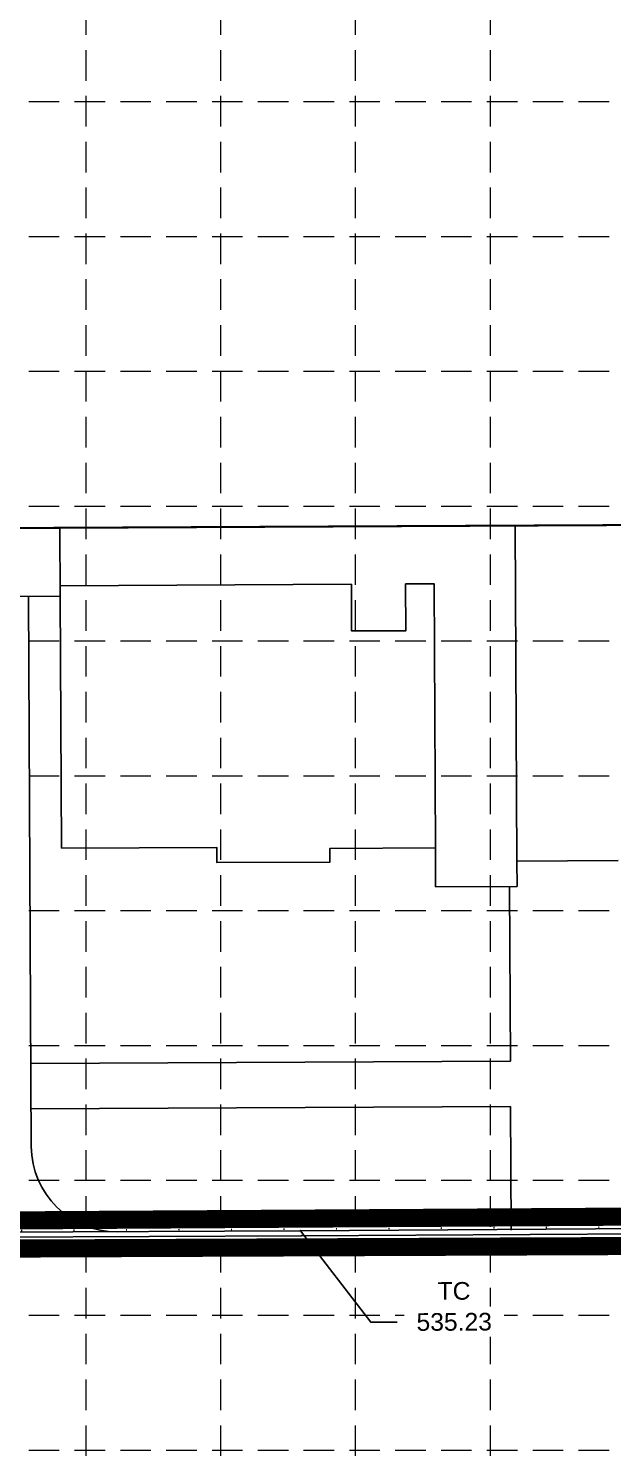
# Model space of a CAD drawing. Header units: feet. Extents: x 6046 to 7000, y 4530 to 5165.
# Drawn here: x 6501.8 to 6566.3, y 4777.1 to 4934.5 of the extents above; entities that cross this region are included whole.
import ezdxf
from ezdxf.enums import TextEntityAlignment as Align

# ---------------------------------------------------------------- set-up
doc = ezdxf.new("R2010")
doc.units = ezdxf.units.FT
doc.header["$LTSCALE"] = 30
doc.header["$MEASUREMENT"] = 0
for name, pattern in [('DASH', [1, 0.5, -0.5]), ('DOTS', [0.1901, 0.0001, -0.19]), ('HIDDEN', [0.375, 0.25, -0.125]), ('LEADER_LINE', [2, 1, 1])]:
    doc.linetypes.add(name, pattern=pattern)
for name, color, linetype in [('1 LIMITS OF DISTURBANCE', 1, 'DASH'), ('1STAIR', 1, 'Continuous'), ('20070516_TOPO', 1, 'Continuous'), ('BLDG', 207, 'Continuous'), ('BLDG_GARAGE', 90, 'Continuous'), ('GRID', 254, 'HIDDEN'), ('PROPOSED_CURB', 1, 'Continuous'), ('PROPOSED_SW', 1, 'Continuous'), ('SILT FENCE', 200, 'Continuous'), ('TOPO_MAP', 1, 'Continuous')]:
    doc.layers.add(name, color=color, linetype=linetype)
doc.styles.get("Standard").update_dxf_attribs({"font": 'ARIAL.TTF'})

msp = doc.modelspace()

# ---------------------------------------------------------------- linework, layer by layer
at = {"layer": '1STAIR', "color": 7, "linetype": 'Continuous', "flags": 128}
for points in [[(6554.939337910059, 4839.739129352029), (6555.036737235561, 4820.440491090883)], [(6555.036737235561, 4820.440491090883), (6502.037450589391, 4820.17300616777)], [(6555.061971680537, 4815.44055476901), (6502.062685034368, 4815.173069845898)], [(6555.061971680537, 4815.44055476901), (6555.130923375713, 4801.778511260663)]]:
    msp.add_lwpolyline(points, dxfattribs=at)
at = {"layer": '20070516_TOPO', "color": 7, "linetype": 'Continuous'}
for p, q in [((6531.828385738476, 4801.700804416321), (6474.635384453298, 4801.472480828323)), ((6595.488708684391, 4802.143127406416), (6531.828385738476, 4801.700804416321)), ((6595.4064317167, 4801.492522052306), (6531.92961951875, 4801.161289840262)), ((6531.92961951875, 4801.161289840262), (6474.657682418971, 4800.917122117528))]:
    msp.add_line(p, q, dxfattribs=at)
for p in [(6531.828385738476, 4801.700804416321), (6531.92961951875, 4801.161289840262)]:
    msp.add_point(p, dxfattribs=at)
at = {"layer": 'BLDG', "color": 7, "linetype": 'Continuous', "flags": 128}
for points in [[(6465.628832302948, 4917.560188724898), (6473.962056172751, 4917.602246116368), (6474.156256177897, 4879.123584897405), (6505.239162056327, 4879.28045887091)], [(6656.320529972404, 4880.042959474954), (6505.239162056327, 4879.28045887091)], [(6505.417479770525, 4843.947591541817), (6505.27690737641, 4871.801390440631), (6505.239162056327, 4879.28045887091)], [(6555.758571041529, 4842.534970907622), (6555.571836220191, 4879.534485525437)], [(6546.751118915447, 4843.98953240027), (6546.603920379045, 4873.155810147513), (6543.458123066707, 4873.139933455476), (6543.48419864577, 4867.973335378783), (6537.4842774571, 4867.943054530977), (6537.458202284995, 4873.10965285828), (6505.271124654216, 4872.947211297669)], [(6505.27690737641, 4871.801390440631), (6465.860778816909, 4871.602459082778)], [(6505.417479770525, 4843.947591541817), (6522.583925372823, 4844.034229154813), (6522.592336844699, 4842.367585652396), (6535.092170880486, 4842.430670778764), (6535.084600590078, 4843.930665771965), (6546.751118846235, 4843.989546144441), (6546.772778517597, 4839.697913108432), (6555.772660297043, 4839.743335091223), (6555.758571041529, 4842.534970907621), (6566.925098020621, 4842.591327847487)]]:
    msp.add_lwpolyline(points, dxfattribs=at)
at = {"layer": 'BLDG_GARAGE', "color": 7, "linetype": 'Continuous', "flags": 128}
msp.add_lwpolyline([(6473.617559596755, 5002.372386506138), (6655.615168913866, 5003.29091993584), (6656.23677715979, 4880.125871139737), (6474.239167842681, 4879.207337710038), (6473.617559596755, 5002.372386506138)], close=True, dxfattribs=at)
at = {"layer": 'GRID', "color": 252, "linetype": 'HIDDEN', "lineweight": 0, "ltscale": 0.45}
for p, q in [((6508.108255164192, 5149.778232392902), (6508.108255164192, 4628.518713058065)), ((6522.999505164188, 5149.778232392902), (6522.999505164188, 4628.518713058065)), ((6537.890755164185, 5149.778232392902), (6537.890755164185, 4628.518713058065)), ((6552.782005164181, 5149.778232392902), (6552.782005164181, 4628.518713058065)), ((6061.370755164296, 4926.409482392954), (6984.628255164082, 4926.409482392954)), ((6061.370755164296, 4911.518232392958), (6984.628255164082, 4911.518232392958)), ((6061.370755164296, 4896.626982392962), (6984.628255164082, 4896.626982392962)), ((6061.370755164296, 4881.735732392965), (6984.628255164082, 4881.735732392965)), ((6061.370755164296, 4866.844482392969), (6984.628255164082, 4866.844482392969)), ((6061.370755164296, 4851.953232392972), (6984.628255164082, 4851.953232392972)), ((6061.370755164296, 4837.061982392976), (6984.628255164082, 4837.061982392976)), ((6061.370755164296, 4822.170732392979), (6984.628255164082, 4822.170732392979)), ((6061.370755164296, 4807.279482392983), (6984.628255164082, 4807.279482392983)), ((6061.370755164296, 4792.388232392986), (6984.628255164082, 4792.388232392986)), ((6061.370755164296, 4777.49698239299), (6984.628255164082, 4777.49698239299))]:
    msp.add_line(p, q, dxfattribs=at)
at = {"layer": 'PROPOSED_CURB', "color": 7, "linetype": 'Continuous', "flags": 128}
msp.add_lwpolyline([(6501.777289126323, 4871.721227259872), (6502.083611597168, 4811.026694463026)], dxfattribs=at)
msp.add_lwpolyline([(6511.59878573537, 4801.574656008072), (6511.598785735369, 4801.574656008072, -0.4132073943297164), (6502.083611597242, 4811.026694448339), (6502.083611597168, 4811.026694463026)], format="xyb", dxfattribs=at)
at = {"layer": 'PROPOSED_CURB', "color": 7, "linetype": 'DOTS', "flags": 128}
msp.add_lwpolyline([(6895.454203467029, 4804.189547197953), (6116.040388648002, 4799.311057969806)], dxfattribs=at)
at = {"layer": 'PROPOSED_SW', "color": 7, "linetype": 'Continuous', "flags": 128}
msp.add_lwpolyline([(6554.939337910061, 4839.73912935203), (6555.036737235564, 4820.440491090883), (6502.037450589392, 4820.173006167772)], dxfattribs=at)
at = {"layer": 'SILT FENCE', "const_width": 2, "flags": 128}
msp.add_lwpolyline([(6121.850991002213, 5030.724826775914), (6121.106316139559, 5014.099477611305), (6102.85346304556, 4815.962204519008, 0.4818496008973249), (6117.133688014261, 4800.490172242628), (6896.598908062523, 4805.295009587395, 0.3470653068563869), (6918.529617412927, 4828.843823337082), (6946.206348791569, 5041.435469632917)], format="xyb", dxfattribs=at)
at = {"layer": 'TOPO_MAP', "color": 35, "linetype": 'LEADER_LINE', "flags": 128}
msp.add_lwpolyline([(6531.828385738476, 4801.700804416321), (6539.59280829935, 4791.599861636683), (6542.517761136997, 4791.616452896353)], dxfattribs=at)

# ---------------------------------------------------------------- next in the draw order: wipeouts: each hides what was drawn before it
msp.add_wipeout([(6543.321078621033, 4789.963482963597), (6554.343043758454, 4790.026003043688), (6554.324240330829, 4793.340949593021), (6543.302275193408, 4793.278429512934)]).dxf.layer = 'TOPO_MAP'

# ---------------------------------------------------------------- next in the draw order: texts
at = {"layer": 'TOPO_MAP', "color": 35, "linetype": 'Continuous'}
msp.add_text('535.23', height=1.949999928474426, rotation=0.324996337890525, dxfattribs=at).set_placement((6548.817129056039, 4792.627200557526), align=Align.TOP_CENTER)

# ---------------------------------------------------------------- next in the draw order: wipeouts: each hides what was drawn before it
msp.add_wipeout([(6546.598097571623, 4793.394626027148), (6551.027311868633, 4793.419749934651), (6551.008508441007, 4796.734696483983), (6546.579294143998, 4796.709572576485)]).dxf.layer = 'TOPO_MAP'

# ---------------------------------------------------------------- next in the draw order: linework, layer by layer
at = {"layer": '1 LIMITS OF DISTURBANCE', "ltscale": 0.4, "const_width": 2, "flags": 128}
msp.add_lwpolyline([(6101.167703726478, 4826.861992215197), (6119.466551161527, 5018.638898841248), (6096.138868633785, 5021.33484427322), (6098.286677177435, 5043.496593339501), (6122.310006804312, 5040.952337851828), (6122.384365229991, 5033.901212625695), (6129.795940512593, 5034.292762007542), (6283.720587648517, 5035.175537311063), (6725.260859944116, 5037.676641716148), (6917.798715733665, 5038.140409874421), (6937.026027714959, 5038.213770934881), (6946.048870021687, 5044.103816804984), (6948.989996403687, 5043.940517775536), (6944.621638742966, 5007.269937160116), (6924.922976411758, 4866.502869279039), (6920.125551146614, 4822.964880307773), (6913.674344319621, 4809.279252350098), (6897.416915072889, 4801.376135056101), (6112.118302652429, 4798.149080481058), (6103.895230181781, 4802.972932135841), (6099.857553779031, 4811.488506098983)], close=True, dxfattribs=at)

# ---------------------------------------------------------------- next in the draw order: texts
at = {"layer": 'TOPO_MAP', "color": 35, "linetype": 'Continuous'}
msp.add_text('TC', height=1.949999928474426, rotation=0.324996337890525, dxfattribs=at).set_placement((6548.797772586425, 4796.039645534782), align=Align.TOP_CENTER)

doc.saveas('drawing.dxf')
